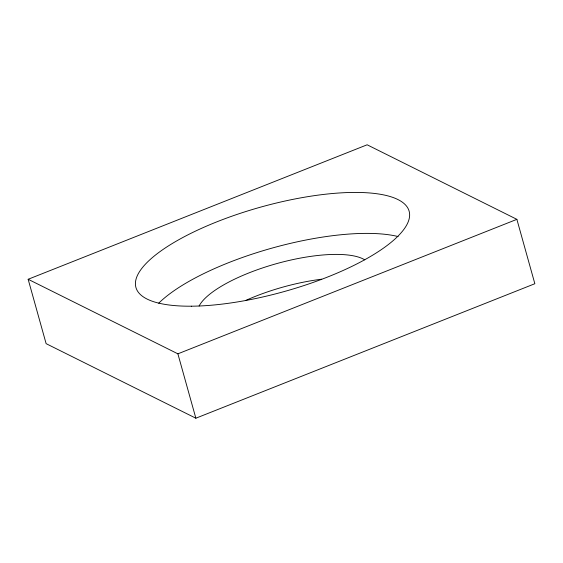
<?xml version="1.0" encoding="UTF-8"?>
<svg xmlns="http://www.w3.org/2000/svg" width="563" height="563" viewBox="0 0 563 563"><rect width="100%" height="100%" fill="white"/><g stroke="black" fill="none" stroke-linecap="round" stroke-linejoin="round"><path stroke-width="0.84" d="M28.15 279.276L367.139 144.79L516.876 219.345L534.85 283.724L195.861 418.21L46.124 343.655L28.15 279.276L177.887 353.831L195.861 418.21M177.887 353.831L516.876 219.345M245.911 300.361A89.447 27.643 -15.6 0 1 321.712 279.199M158.724 303.204A141.834 43.83 -15.6 0 1 272.492 247.973A141.834 43.83 -15.6 0 1 398.125 236.551M199.112 306.012A89.447 27.643 -15.6 0 1 276.644 263.618A89.447 27.643 -15.6 0 1 364.761 259.846M191.589 306.195A141.834 43.83 -15.6 0 0 408.837 220.013A141.834 43.83 -15.6 0 0 217.114 221.731A141.834 43.83 -15.6 0 0 191.589 306.195"/></g></svg>
